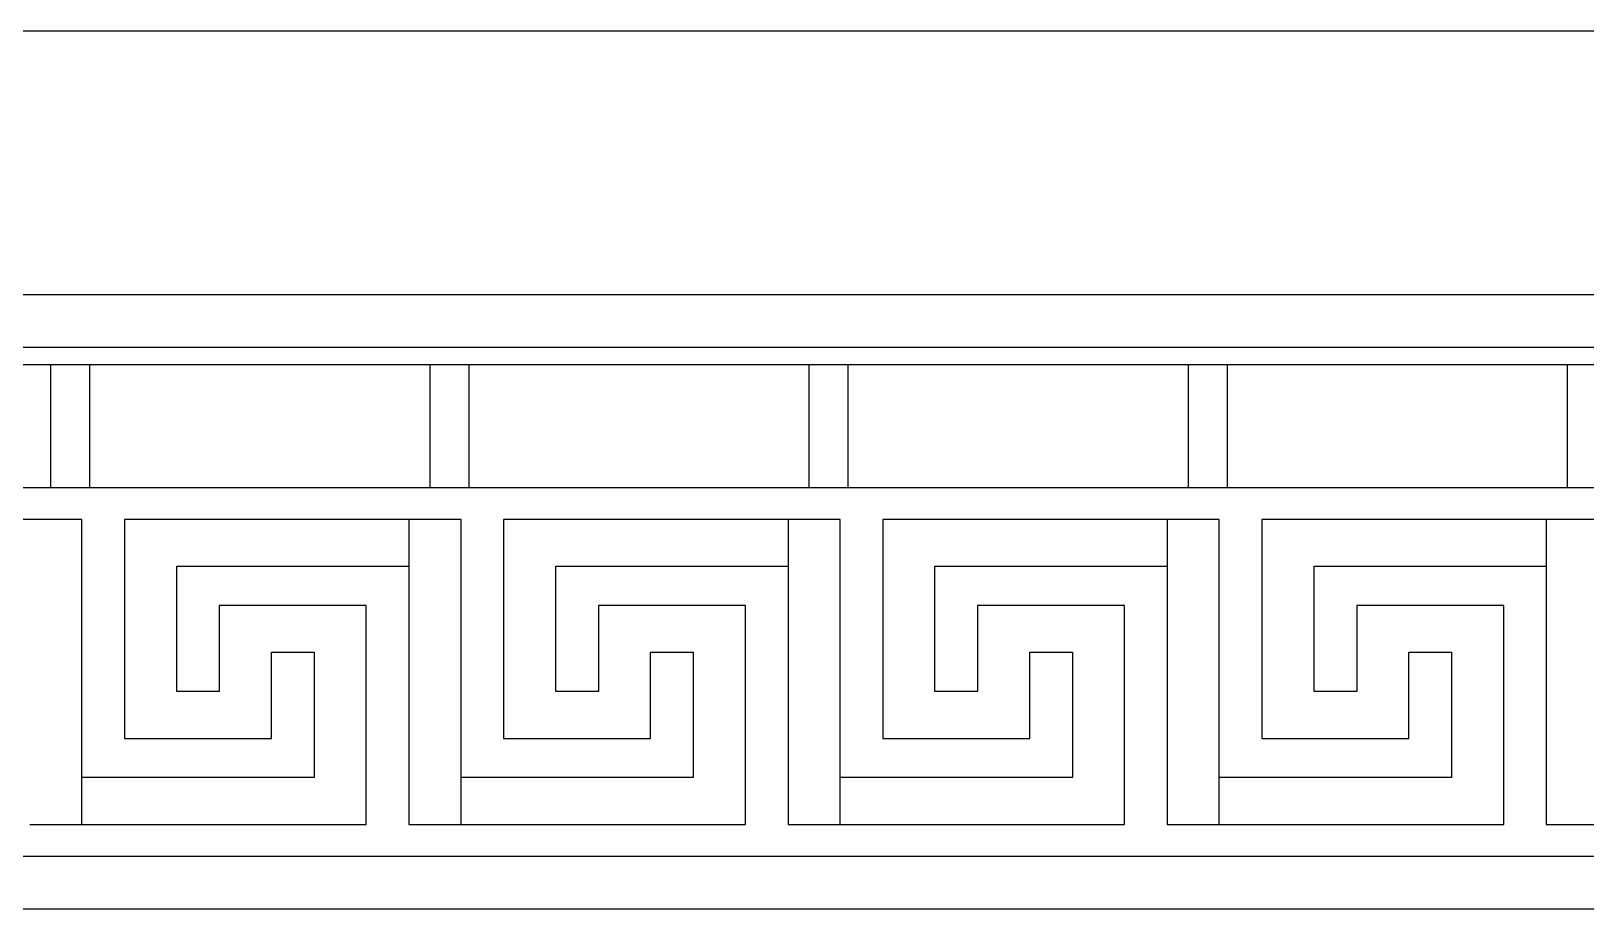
# Model space of a CAD drawing. Extents: x 1188826 to 1909461, y 608442 to 1651179.
# Drawn here: x 1663119 to 1664004, y 1033713 to 1034213 of the extents above; entities that cross this region are included whole.
import ezdxf

# ---------------------------------------------------------------- set-up
doc = ezdxf.new("R2010")
doc.units = 0
doc.header["$LTSCALE"] = 1000
doc.header["$MEASUREMENT"] = 0
doc.layers.add('立面线', color=40, linetype='Continuous')

msp = doc.modelspace()

# ---------------------------------------------------------------- linework, layer by layer
at = {"layer": '立面线'}
for p, q in [((1671834.39, 1034213.42), (1657933.48, 1034213.42)), ((1659033.67, 1034063.42), (1670733.66, 1034063.42)), ((1659063.67, 1034033.42), (1670703.66, 1034033.42)), ((1659063.67, 1034023.42), (1664878.66, 1034023.42)), ((1663129.97, 1033953.42), (1663129.97, 1034023.42)), ((1663151.97, 1034023.42), (1663151.97, 1033953.42)), ((1663345.81, 1033953.42), (1663345.81, 1034023.42)), ((1663367.81, 1034023.42), (1663367.81, 1033953.42)), ((1663561.64, 1033953.42), (1663561.64, 1034023.42)), ((1663583.64, 1034023.42), (1663583.64, 1033953.42)), ((1663777.48, 1033953.42), (1663777.48, 1034023.42)), ((1663799.48, 1034023.42), (1663799.48, 1033953.42)), ((1663993.32, 1033953.42), (1663993.32, 1034023.42)), ((1659085.73, 1033953.42), (1664878.66, 1033953.42)), ((1663147.55, 1033935.27), (1662955.98, 1033935.27)), ((1663147.55, 1033761.57), (1663147.55, 1033935.27)), ((1663171.82, 1033935.27), (1663171.82, 1033810.57)), ((1663363.38, 1033935.27), (1663171.82, 1033935.27)), ((1663333.69, 1033935.27), (1663333.69, 1033761.57)), ((1663363.38, 1033761.57), (1663363.38, 1033935.27)), ((1663387.65, 1033935.27), (1663387.65, 1033810.57)), ((1663579.22, 1033935.27), (1663387.65, 1033935.27)), ((1663549.53, 1033935.27), (1663549.53, 1033761.57)), ((1663579.22, 1033761.57), (1663579.22, 1033935.27)), ((1663603.49, 1033935.27), (1663603.49, 1033810.57)), ((1663795.05, 1033935.27), (1663603.49, 1033935.27)), ((1663765.36, 1033935.27), (1663765.36, 1033761.57)), ((1663795.05, 1033761.57), (1663795.05, 1033935.27)), ((1663819.32, 1033935.27), (1663819.32, 1033810.57)), ((1664010.89, 1033935.27), (1663819.32, 1033935.27)), ((1663981.2, 1033935.27), (1663981.2, 1033761.57)), ((1663201.51, 1033837.27), (1663201.51, 1033908.57)), ((1663201.51, 1033908.57), (1663333.69, 1033908.57)), ((1663417.34, 1033837.27), (1663417.34, 1033908.57)), ((1663417.34, 1033908.57), (1663549.53, 1033908.57)), ((1663633.18, 1033837.27), (1663633.18, 1033908.57)), ((1663633.18, 1033908.57), (1663765.36, 1033908.57)), ((1663849.01, 1033837.27), (1663849.01, 1033908.57)), ((1663849.01, 1033908.57), (1663981.2, 1033908.57)), ((1663225.78, 1033886.27), (1663225.78, 1033837.27)), ((1663309.42, 1033886.27), (1663225.78, 1033886.27)), ((1663309.42, 1033761.57), (1663309.42, 1033886.27)), ((1663441.61, 1033886.27), (1663441.61, 1033837.27)), ((1663525.26, 1033886.27), (1663441.61, 1033886.27)), ((1663525.26, 1033761.57), (1663525.26, 1033886.27)), ((1663657.45, 1033886.27), (1663657.45, 1033837.27)), ((1663741.09, 1033886.27), (1663657.45, 1033886.27)), ((1663741.09, 1033761.57), (1663741.09, 1033886.27)), ((1663873.28, 1033886.27), (1663873.28, 1033837.27)), ((1663956.93, 1033886.27), (1663873.28, 1033886.27)), ((1663956.93, 1033761.57), (1663956.93, 1033886.27)), ((1663255.46, 1033810.57), (1663255.46, 1033859.57)), ((1663255.46, 1033859.57), (1663279.73, 1033859.57)), ((1663279.73, 1033859.57), (1663279.73, 1033788.27)), ((1663471.3, 1033810.57), (1663471.3, 1033859.57)), ((1663471.3, 1033859.57), (1663495.57, 1033859.57)), ((1663495.57, 1033859.57), (1663495.57, 1033788.27)), ((1663687.14, 1033810.57), (1663687.14, 1033859.57)), ((1663687.14, 1033859.57), (1663711.41, 1033859.57)), ((1663711.41, 1033859.57), (1663711.41, 1033788.27)), ((1663902.97, 1033810.57), (1663902.97, 1033859.57)), ((1663902.97, 1033859.57), (1663927.24, 1033859.57)), ((1663927.24, 1033859.57), (1663927.24, 1033788.27)), ((1663225.78, 1033837.27), (1663201.51, 1033837.27)), ((1663441.61, 1033837.27), (1663417.34, 1033837.27)), ((1663657.45, 1033837.27), (1663633.18, 1033837.27)), ((1663873.28, 1033837.27), (1663849.01, 1033837.27)), ((1663171.82, 1033810.57), (1663255.46, 1033810.57)), ((1663387.65, 1033810.57), (1663471.3, 1033810.57)), ((1663603.49, 1033810.57), (1663687.14, 1033810.57)), ((1663819.32, 1033810.57), (1663902.97, 1033810.57)), ((1663279.73, 1033788.27), (1663147.55, 1033788.27)), ((1663495.57, 1033788.27), (1663363.38, 1033788.27)), ((1663711.41, 1033788.27), (1663579.22, 1033788.27)), ((1663927.24, 1033788.27), (1663795.05, 1033788.27)), ((1663117.86, 1033761.57), (1663309.42, 1033761.57)), ((1663333.69, 1033761.57), (1663525.26, 1033761.57)), ((1663549.53, 1033761.57), (1663741.09, 1033761.57)), ((1663765.36, 1033761.57), (1663956.93, 1033761.57)), ((1663981.2, 1033761.57), (1664172.77, 1033761.57)), ((1659320.33, 1033743.42), (1670446.98, 1033743.42)), ((1659383.67, 1033713.42), (1670383.66, 1033713.42))]:
    msp.add_line(p, q, dxfattribs=at)

doc.saveas('drawing.dxf')
